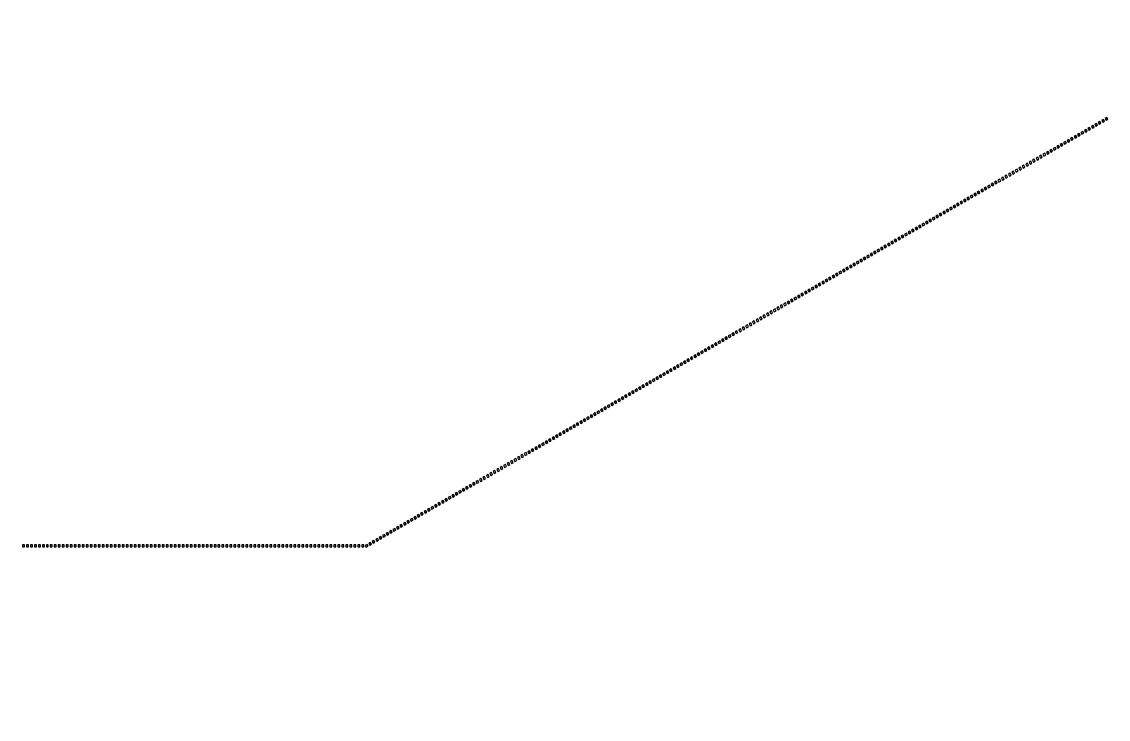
# Model space of a CAD drawing. Header units: inches. Extents: x 734146 to 834146, y 204695 to 304695.
# Drawn here: x 746422 to 748055, y 265460 to 266509 of the extents above; entities that cross this region are included whole.
import ezdxf

# ---------------------------------------------------------------- set-up
doc = ezdxf.new("R2010")
doc.units = ezdxf.units.IN
doc.header["$MEASUREMENT"] = 0

msp = doc.modelspace()

# ---------------------------------------------------------------- linework, layer by layer
for points in [[(748047.5, 266362.2), (748044.9, 266360.7), (748046.4, 266358.1), (748049, 266359.6)], [(748052.7, 266365.2), (748050.1, 266363.7), (748051.6, 266361.1), (748054.2, 266362.6)], [(748021.5, 266347.2), (748018.9, 266345.7), (748020.4, 266343.1), (748023, 266344.6)], [(748026.7, 266350.2), (748024.1, 266348.7), (748025.6, 266346.1), (748028.2, 266347.6)], [(748031.9, 266353.2), (748029.3, 266351.7), (748030.8, 266349.1), (748033.4, 266350.6)], [(748037.1, 266356.2), (748034.5, 266354.7), (748036, 266352.1), (748038.6, 266353.6)], [(748042.3, 266359.2), (748039.7, 266357.7), (748041.2, 266355.1), (748043.8, 266356.6)], [(747990.3, 266329.2), (747987.7, 266327.7), (747989.2, 266325.1), (747991.8, 266326.6)], [(747995.5, 266332.2), (747992.9, 266330.7), (747994.4, 266328.1), (747997, 266329.6)], [(748000.7, 266335.2), (747998.1, 266333.7), (747999.6, 266331.1), (748002.2, 266332.6)], [(748005.9, 266338.2), (748003.3, 266336.7), (748004.8, 266334.1), (748007.4, 266335.6)], [(748011.1, 266341.2), (748008.5, 266339.7), (748010, 266337.1), (748012.6, 266338.6)], [(748016.3, 266344.2), (748013.7, 266342.7), (748015.2, 266340.1), (748017.8, 266341.6)], [(747964.4, 266314.2), (747961.8, 266312.7), (747963.3, 266310.1), (747965.9, 266311.6)], [(747969.5, 266317.2), (747967, 266315.7), (747968.5, 266313.1), (747971, 266314.6)], [(747974.7, 266320.2), (747972.1, 266318.7), (747973.6, 266316.1), (747976.2, 266317.6)], [(747979.9, 266323.2), (747977.3, 266321.7), (747978.8, 266319.1), (747981.4, 266320.6)], [(747985.1, 266326.2), (747982.5, 266324.7), (747984, 266322.1), (747986.6, 266323.6)], [(747933.2, 266296.2), (747930.6, 266294.7), (747932.1, 266292.1), (747934.7, 266293.6)], [(747938.4, 266299.2), (747935.8, 266297.7), (747937.3, 266295.1), (747939.9, 266296.6)], [(747943.6, 266302.2), (747941, 266300.7), (747942.5, 266298.1), (747945.1, 266299.6)], [(747948.8, 266305.2), (747946.2, 266303.7), (747947.7, 266301.1), (747950.3, 266302.6)], [(747954, 266308.2), (747951.4, 266306.7), (747952.9, 266304.1), (747955.5, 266305.6)], [(747959.2, 266311.2), (747956.6, 266309.7), (747958.1, 266307.1), (747960.7, 266308.6)], [(747907.2, 266281.2), (747904.6, 266279.7), (747906.1, 266277.1), (747908.7, 266278.6)], [(747912.4, 266284.2), (747909.8, 266282.7), (747911.3, 266280.1), (747913.9, 266281.6)], [(747917.6, 266287.2), (747915, 266285.7), (747916.5, 266283.1), (747919.1, 266284.6)], [(747922.8, 266290.2), (747920.2, 266288.7), (747921.7, 266286.1), (747924.3, 266287.6)], [(747928, 266293.2), (747925.4, 266291.7), (747926.9, 266289.1), (747929.5, 266290.6)], [(747881.2, 266266.2), (747878.6, 266264.7), (747880.1, 266262.1), (747882.7, 266263.6)], [(747886.4, 266269.2), (747883.8, 266267.7), (747885.3, 266265.1), (747887.9, 266266.6)], [(747891.6, 266272.2), (747889, 266270.7), (747890.5, 266268.1), (747893.1, 266269.6)], [(747896.8, 266275.2), (747894.2, 266273.7), (747895.7, 266271.1), (747898.3, 266272.6)], [(747902, 266278.2), (747899.4, 266276.7), (747900.9, 266274.1), (747903.5, 266275.6)], [(747850, 266248.2), (747847.4, 266246.7), (747848.9, 266244.1), (747851.5, 266245.6)], [(747855.2, 266251.2), (747852.6, 266249.7), (747854.1, 266247.1), (747856.7, 266248.6)], [(747860.4, 266254.2), (747857.8, 266252.7), (747859.3, 266250.1), (747861.9, 266251.6)], [(747865.6, 266257.2), (747863, 266255.7), (747864.5, 266253.1), (747867.1, 266254.6)], [(747870.8, 266260.2), (747868.2, 266258.7), (747869.7, 266256.1), (747872.3, 266257.6)], [(747876, 266263.2), (747873.4, 266261.7), (747874.9, 266259.1), (747877.5, 266260.6)], [(747824.1, 266233.2), (747821.5, 266231.7), (747823, 266229.1), (747825.6, 266230.6)], [(747829.3, 266236.2), (747826.7, 266234.7), (747828.2, 266232.1), (747830.8, 266233.6)], [(747834.4, 266239.2), (747831.9, 266237.7), (747833.4, 266235.1), (747835.9, 266236.6)], [(747839.6, 266242.2), (747837, 266240.7), (747838.5, 266238.1), (747841.1, 266239.6)], [(747844.8, 266245.2), (747842.2, 266243.7), (747843.7, 266241.1), (747846.3, 266242.6)], [(747792.9, 266215.2), (747790.3, 266213.7), (747791.8, 266211.1), (747794.4, 266212.6)], [(747798.1, 266218.2), (747795.5, 266216.7), (747797, 266214.1), (747799.6, 266215.6)], [(747803.3, 266221.2), (747800.7, 266219.7), (747802.2, 266217.1), (747804.8, 266218.6)], [(747808.5, 266224.2), (747805.9, 266222.7), (747807.4, 266220.1), (747810, 266221.6)], [(747813.7, 266227.2), (747811.1, 266225.7), (747812.6, 266223.1), (747815.2, 266224.6)], [(747818.9, 266230.2), (747816.3, 266228.7), (747817.8, 266226.1), (747820.4, 266227.6)], [(747766.9, 266200.2), (747764.3, 266198.7), (747765.8, 266196.1), (747768.4, 266197.6)], [(747772.1, 266203.2), (747769.5, 266201.7), (747771, 266199.1), (747773.6, 266200.6)], [(747777.3, 266206.2), (747774.7, 266204.7), (747776.2, 266202.1), (747778.8, 266203.6)], [(747782.5, 266209.2), (747779.9, 266207.7), (747781.4, 266205.1), (747784, 266206.6)], [(747787.7, 266212.2), (747785.1, 266210.7), (747786.6, 266208.1), (747789.2, 266209.6)], [(747735.7, 266182.2), (747733.1, 266180.7), (747734.6, 266178.1), (747737.2, 266179.6)], [(747740.9, 266185.2), (747738.3, 266183.7), (747739.8, 266181.1), (747742.4, 266182.6)], [(747746.1, 266188.2), (747743.5, 266186.7), (747745, 266184.1), (747747.6, 266185.6)], [(747751.3, 266191.2), (747748.7, 266189.7), (747750.2, 266187.1), (747752.8, 266188.6)], [(747756.5, 266194.2), (747753.9, 266192.7), (747755.4, 266190.1), (747758, 266191.6)], [(747761.7, 266197.2), (747759.1, 266195.7), (747760.6, 266193.1), (747763.2, 266194.6)], [(747709.7, 266167.2), (747707.1, 266165.7), (747708.6, 266163.1), (747711.2, 266164.6)], [(747714.9, 266170.2), (747712.3, 266168.7), (747713.8, 266166.1), (747716.4, 266167.6)], [(747720.1, 266173.2), (747717.5, 266171.7), (747719, 266169.1), (747721.6, 266170.6)], [(747725.3, 266176.2), (747722.7, 266174.7), (747724.2, 266172.1), (747726.8, 266173.6)], [(747730.5, 266179.2), (747727.9, 266177.7), (747729.4, 266175.1), (747732, 266176.6)], [(747678.6, 266149.2), (747676, 266147.7), (747677.5, 266145.1), (747680.1, 266146.6)], [(747683.8, 266152.2), (747681.2, 266150.7), (747682.7, 266148.1), (747685.3, 266149.6)], [(747689, 266155.2), (747686.4, 266153.7), (747687.9, 266151.1), (747690.5, 266152.6)], [(747694.2, 266158.2), (747691.6, 266156.7), (747693.1, 266154.1), (747695.7, 266155.6)], [(747699.3, 266161.2), (747696.8, 266159.7), (747698.3, 266157.1), (747700.8, 266158.6)], [(747704.5, 266164.2), (747701.9, 266162.7), (747703.4, 266160.1), (747706, 266161.6)], [(747652.6, 266134.2), (747650, 266132.7), (747651.5, 266130.1), (747654.1, 266131.6)], [(747657.8, 266137.2), (747655.2, 266135.7), (747656.7, 266133.1), (747659.3, 266134.6)], [(747663, 266140.2), (747660.4, 266138.7), (747661.9, 266136.1), (747664.5, 266137.6)], [(747668.2, 266143.2), (747665.6, 266141.7), (747667.1, 266139.1), (747669.7, 266140.6)], [(747673.4, 266146.2), (747670.8, 266144.7), (747672.3, 266142.1), (747674.9, 266143.6)], [(747626.6, 266119.2), (747624, 266117.7), (747625.5, 266115.1), (747628.1, 266116.6)], [(747631.8, 266122.2), (747629.2, 266120.7), (747630.7, 266118.1), (747633.3, 266119.6)], [(747637, 266125.2), (747634.4, 266123.7), (747635.9, 266121.1), (747638.5, 266122.6)], [(747642.2, 266128.2), (747639.6, 266126.7), (747641.1, 266124.1), (747643.7, 266125.6)], [(747647.4, 266131.2), (747644.8, 266129.7), (747646.3, 266127.1), (747648.9, 266128.6)], [(747595.4, 266101.2), (747592.8, 266099.7), (747594.3, 266097.1), (747596.9, 266098.6)], [(747600.6, 266104.2), (747598, 266102.7), (747599.5, 266100.1), (747602.1, 266101.6)], [(747605.8, 266107.2), (747603.2, 266105.7), (747604.7, 266103.1), (747607.3, 266104.6)], [(747611, 266110.2), (747608.4, 266108.7), (747609.9, 266106.1), (747612.5, 266107.6)], [(747616.2, 266113.2), (747613.6, 266111.7), (747615.1, 266109.1), (747617.7, 266110.6)], [(747621.4, 266116.2), (747618.8, 266114.7), (747620.3, 266112.1), (747622.9, 266113.6)], [(747569.4, 266086.2), (747566.8, 266084.7), (747568.3, 266082.1), (747570.9, 266083.6)], [(747574.6, 266089.2), (747572, 266087.7), (747573.5, 266085.1), (747576.1, 266086.6)], [(747579.8, 266092.2), (747577.2, 266090.7), (747578.7, 266088.1), (747581.3, 266089.6)], [(747585, 266095.2), (747582.4, 266093.7), (747583.9, 266091.1), (747586.5, 266092.6)], [(747590.2, 266098.2), (747587.6, 266096.7), (747589.1, 266094.1), (747591.7, 266095.6)], [(747538.3, 266068.2), (747535.7, 266066.7), (747537.2, 266064.1), (747539.8, 266065.6)], [(747543.5, 266071.2), (747540.9, 266069.7), (747542.4, 266067.1), (747545, 266068.6)], [(747548.7, 266074.2), (747546.1, 266072.7), (747547.6, 266070.1), (747550.2, 266071.6)], [(747553.9, 266077.2), (747551.3, 266075.7), (747552.8, 266073.1), (747555.4, 266074.6)], [(747559.1, 266080.2), (747556.5, 266078.7), (747558, 266076.1), (747560.6, 266077.6)], [(747564.2, 266083.2), (747561.7, 266081.7), (747563.2, 266079.1), (747565.7, 266080.6)], [(747512.3, 266053.2), (747509.7, 266051.7), (747511.2, 266049.1), (747513.8, 266050.6)], [(747517.5, 266056.2), (747514.9, 266054.7), (747516.4, 266052.1), (747519, 266053.6)], [(747522.7, 266059.2), (747520.1, 266057.7), (747521.6, 266055.1), (747524.2, 266056.6)], [(747527.9, 266062.2), (747525.3, 266060.7), (747526.8, 266058.1), (747529.4, 266059.6)], [(747533.1, 266065.2), (747530.5, 266063.7), (747532, 266061.1), (747534.6, 266062.6)], [(747481.1, 266035.2), (747478.5, 266033.7), (747480, 266031.1), (747482.6, 266032.6)], [(747486.3, 266038.2), (747483.7, 266036.7), (747485.2, 266034.1), (747487.8, 266035.6)], [(747491.5, 266041.2), (747488.9, 266039.7), (747490.4, 266037.1), (747493, 266038.6)], [(747496.7, 266044.2), (747494.1, 266042.7), (747495.6, 266040.1), (747498.2, 266041.6)], [(747501.9, 266047.2), (747499.3, 266045.7), (747500.8, 266043.1), (747503.4, 266044.6)], [(747507.1, 266050.2), (747504.5, 266048.7), (747506, 266046.1), (747508.6, 266047.6)], [(747455.1, 266020.2), (747452.5, 266018.7), (747454, 266016.1), (747456.6, 266017.6)], [(747460.3, 266023.2), (747457.7, 266021.7), (747459.2, 266019.1), (747461.8, 266020.6)], [(747465.5, 266026.2), (747462.9, 266024.7), (747464.4, 266022.1), (747467, 266023.6)], [(747470.7, 266029.2), (747468.1, 266027.7), (747469.6, 266025.1), (747472.2, 266026.6)], [(747475.9, 266032.2), (747473.3, 266030.7), (747474.8, 266028.1), (747477.4, 266029.6)], [(747424, 266002.2), (747421.4, 266000.7), (747422.9, 265998.1), (747425.5, 265999.6)], [(747429.1, 266005.2), (747426.6, 266003.7), (747428.1, 266001.1), (747430.6, 266002.6)], [(747434.3, 266008.2), (747431.7, 266006.7), (747433.2, 266004.1), (747435.8, 266005.6)], [(747439.5, 266011.2), (747436.9, 266009.7), (747438.4, 266007.1), (747441, 266008.6)], [(747444.7, 266014.2), (747442.1, 266012.7), (747443.6, 266010.1), (747446.2, 266011.6)], [(747449.9, 266017.2), (747447.3, 266015.7), (747448.8, 266013.1), (747451.4, 266014.6)], [(747398, 265987.2), (747395.4, 265985.7), (747396.9, 265983.1), (747399.5, 265984.6)], [(747403.2, 265990.2), (747400.6, 265988.7), (747402.1, 265986.1), (747404.7, 265987.6)], [(747408.4, 265993.2), (747405.8, 265991.7), (747407.3, 265989.1), (747409.9, 265990.6)], [(747413.6, 265996.2), (747411, 265994.7), (747412.5, 265992.1), (747415.1, 265993.6)], [(747418.8, 265999.2), (747416.2, 265997.7), (747417.7, 265995.1), (747420.3, 265996.6)], [(747372, 265972.2), (747369.4, 265970.7), (747370.9, 265968.1), (747373.5, 265969.6)], [(747377.2, 265975.2), (747374.6, 265973.7), (747376.1, 265971.1), (747378.7, 265972.6)], [(747382.4, 265978.2), (747379.8, 265976.7), (747381.3, 265974.1), (747383.9, 265975.6)], [(747387.6, 265981.2), (747385, 265979.7), (747386.5, 265977.1), (747389.1, 265978.6)], [(747392.8, 265984.2), (747390.2, 265982.7), (747391.7, 265980.1), (747394.3, 265981.6)], [(747340.8, 265954.2), (747338.2, 265952.7), (747339.7, 265950.1), (747342.3, 265951.6)], [(747346, 265957.2), (747343.4, 265955.7), (747344.9, 265953.1), (747347.5, 265954.6)], [(747351.2, 265960.2), (747348.6, 265958.7), (747350.1, 265956.1), (747352.7, 265957.6)], [(747356.4, 265963.2), (747353.8, 265961.7), (747355.3, 265959.1), (747357.9, 265960.6)], [(747361.6, 265966.2), (747359, 265964.7), (747360.5, 265962.1), (747363.1, 265963.6)], [(747366.8, 265969.2), (747364.2, 265967.7), (747365.7, 265965.1), (747368.3, 265966.6)], [(747314.8, 265939.2), (747312.2, 265937.7), (747313.7, 265935.1), (747316.3, 265936.6)], [(747320, 265942.2), (747317.4, 265940.7), (747318.9, 265938.1), (747321.5, 265939.6)], [(747325.2, 265945.2), (747322.6, 265943.7), (747324.1, 265941.1), (747326.7, 265942.6)], [(747330.4, 265948.2), (747327.8, 265946.7), (747329.3, 265944.1), (747331.9, 265945.6)], [(747335.6, 265951.2), (747333, 265949.7), (747334.5, 265947.1), (747337.1, 265948.6)], [(747283.7, 265921.2), (747281.1, 265919.7), (747282.6, 265917.1), (747285.2, 265918.6)], [(747288.9, 265924.2), (747286.3, 265922.7), (747287.8, 265920.1), (747290.4, 265921.6)], [(747294, 265927.2), (747291.5, 265925.7), (747293, 265923.1), (747295.5, 265924.6)], [(747299.2, 265930.2), (747296.6, 265928.7), (747298.1, 265926.1), (747300.7, 265927.6)], [(747304.4, 265933.2), (747301.8, 265931.7), (747303.3, 265929.1), (747305.9, 265930.6)], [(747309.6, 265936.2), (747307, 265934.7), (747308.5, 265932.1), (747311.1, 265933.6)], [(747257.7, 265906.2), (747255.1, 265904.7), (747256.6, 265902.1), (747259.2, 265903.6)], [(747262.9, 265909.2), (747260.3, 265907.7), (747261.8, 265905.1), (747264.4, 265906.6)], [(747268.1, 265912.2), (747265.5, 265910.7), (747267, 265908.1), (747269.6, 265909.6)], [(747273.3, 265915.2), (747270.7, 265913.7), (747272.2, 265911.1), (747274.8, 265912.6)], [(747278.5, 265918.2), (747275.9, 265916.7), (747277.4, 265914.1), (747280, 265915.6)], [(747226.5, 265888.2), (747223.9, 265886.7), (747225.4, 265884.1), (747228, 265885.6)], [(747231.7, 265891.2), (747229.1, 265889.7), (747230.6, 265887.1), (747233.2, 265888.6)], [(747236.9, 265894.2), (747234.3, 265892.7), (747235.8, 265890.1), (747238.4, 265891.6)], [(747242.1, 265897.2), (747239.5, 265895.7), (747241, 265893.1), (747243.6, 265894.6)], [(747247.3, 265900.2), (747244.7, 265898.7), (747246.2, 265896.1), (747248.8, 265897.6)], [(747252.5, 265903.2), (747249.9, 265901.7), (747251.4, 265899.1), (747254, 265900.6)], [(747200.5, 265873.2), (747197.9, 265871.7), (747199.4, 265869.1), (747202, 265870.6)], [(747205.7, 265876.2), (747203.1, 265874.7), (747204.6, 265872.1), (747207.2, 265873.6)], [(747210.9, 265879.2), (747208.3, 265877.7), (747209.8, 265875.1), (747212.4, 265876.6)], [(747216.1, 265882.2), (747213.5, 265880.7), (747215, 265878.1), (747217.6, 265879.6)], [(747221.3, 265885.2), (747218.7, 265883.7), (747220.2, 265881.1), (747222.8, 265882.6)], [(747169.3, 265855.2), (747166.7, 265853.7), (747168.2, 265851.1), (747170.8, 265852.6)], [(747174.5, 265858.2), (747171.9, 265856.7), (747173.4, 265854.1), (747176, 265855.6)], [(747179.7, 265861.2), (747177.1, 265859.7), (747178.6, 265857.1), (747181.2, 265858.6)], [(747184.9, 265864.2), (747182.3, 265862.7), (747183.8, 265860.1), (747186.4, 265861.6)], [(747190.1, 265867.2), (747187.5, 265865.7), (747189, 265863.1), (747191.6, 265864.6)], [(747195.3, 265870.2), (747192.7, 265868.7), (747194.2, 265866.1), (747196.8, 265867.6)], [(747143.4, 265840.2), (747140.8, 265838.7), (747142.3, 265836.1), (747144.9, 265837.6)], [(747148.6, 265843.2), (747146, 265841.7), (747147.5, 265839.1), (747150.1, 265840.6)], [(747153.8, 265846.2), (747151.2, 265844.7), (747152.7, 265842.1), (747155.3, 265843.6)], [(747158.9, 265849.2), (747156.4, 265847.7), (747157.9, 265845.1), (747160.4, 265846.6)], [(747164.1, 265852.2), (747161.5, 265850.7), (747163, 265848.1), (747165.6, 265849.6)], [(747117.4, 265825.2), (747114.8, 265823.7), (747116.3, 265821.1), (747118.9, 265822.6)], [(747122.6, 265828.2), (747120, 265826.7), (747121.5, 265824.1), (747124.1, 265825.6)], [(747127.8, 265831.2), (747125.2, 265829.7), (747126.7, 265827.1), (747129.3, 265828.6)], [(747133, 265834.2), (747130.4, 265832.7), (747131.9, 265830.1), (747134.5, 265831.6)], [(747138.2, 265837.2), (747135.6, 265835.7), (747137.1, 265833.1), (747139.7, 265834.6)], [(747086.2, 265807.2), (747083.6, 265805.7), (747085.1, 265803.1), (747087.7, 265804.6)], [(747091.4, 265810.2), (747088.8, 265808.7), (747090.3, 265806.1), (747092.9, 265807.6)], [(747096.6, 265813.2), (747094, 265811.7), (747095.5, 265809.1), (747098.1, 265810.6)], [(747101.8, 265816.2), (747099.2, 265814.7), (747100.7, 265812.1), (747103.3, 265813.6)], [(747107, 265819.2), (747104.4, 265817.7), (747105.9, 265815.1), (747108.5, 265816.6)], [(747112.2, 265822.2), (747109.6, 265820.7), (747111.1, 265818.1), (747113.7, 265819.6)], [(747060.2, 265792.2), (747057.6, 265790.7), (747059.1, 265788.1), (747061.7, 265789.6)], [(747065.4, 265795.2), (747062.8, 265793.7), (747064.3, 265791.1), (747066.9, 265792.6)], [(747070.6, 265798.2), (747068, 265796.7), (747069.5, 265794.1), (747072.1, 265795.6)], [(747075.8, 265801.2), (747073.2, 265799.7), (747074.7, 265797.1), (747077.3, 265798.6)], [(747081, 265804.2), (747078.4, 265802.7), (747079.9, 265800.1), (747082.5, 265801.6)], [(747029, 265774.2), (747026.4, 265772.7), (747027.9, 265770.1), (747030.5, 265771.6)], [(747034.2, 265777.2), (747031.6, 265775.7), (747033.1, 265773.1), (747035.7, 265774.6)], [(747039.4, 265780.2), (747036.8, 265778.7), (747038.3, 265776.1), (747040.9, 265777.6)], [(747044.6, 265783.2), (747042, 265781.7), (747043.5, 265779.1), (747046.1, 265780.6)], [(747049.8, 265786.2), (747047.2, 265784.7), (747048.7, 265782.1), (747051.3, 265783.6)], [(747055, 265789.2), (747052.4, 265787.7), (747053.9, 265785.1), (747056.5, 265786.6)], [(747003.1, 265759.2), (747000.5, 265757.7), (747002, 265755.1), (747004.6, 265756.6)], [(747008.3, 265762.2), (747005.7, 265760.7), (747007.2, 265758.1), (747009.8, 265759.6)], [(747013.5, 265765.2), (747010.9, 265763.7), (747012.4, 265761.1), (747015, 265762.6)], [(747018.7, 265768.2), (747016.1, 265766.7), (747017.6, 265764.1), (747020.2, 265765.6)], [(747023.8, 265771.2), (747021.3, 265769.7), (747022.8, 265767.1), (747025.3, 265768.6)], [(746971.9, 265741.2), (746969.3, 265739.7), (746970.8, 265737.1), (746973.4, 265738.6)], [(746977.1, 265744.2), (746974.5, 265742.7), (746976, 265740.1), (746978.6, 265741.6)], [(746982.3, 265747.2), (746979.7, 265745.7), (746981.2, 265743.1), (746983.8, 265744.6)], [(746987.5, 265750.2), (746984.9, 265748.7), (746986.4, 265746.1), (746989, 265747.6)], [(746992.7, 265753.2), (746990.1, 265751.7), (746991.6, 265749.1), (746994.2, 265750.6)], [(746997.9, 265756.2), (746995.3, 265754.7), (746996.8, 265752.1), (746999.4, 265753.6)], [(746945.9, 265726.2), (746943.3, 265724.7), (746944.8, 265722.1), (746947.4, 265723.6)], [(746951.1, 265729.2), (746948.5, 265727.7), (746950, 265725.1), (746952.6, 265726.6)], [(746956.3, 265732.2), (746953.7, 265730.7), (746955.2, 265728.1), (746957.8, 265729.6)], [(746961.5, 265735.2), (746958.9, 265733.7), (746960.4, 265731.1), (746963, 265732.6)], [(746966.7, 265738.2), (746964.1, 265736.7), (746965.6, 265734.1), (746968.2, 265735.6)], [(746422.7, 265719.6), (746425.7, 265719.6), (746425.7, 265722.6), (746422.7, 265722.6)], [(746428.7, 265719.6), (746431.7, 265719.6), (746431.7, 265722.6), (746428.7, 265722.6)], [(746434.7, 265719.6), (746437.7, 265719.6), (746437.7, 265722.6), (746434.7, 265722.6)], [(746440.7, 265719.6), (746443.7, 265719.6), (746443.7, 265722.6), (746440.7, 265722.6)], [(746446.7, 265719.6), (746449.7, 265719.6), (746449.7, 265722.6), (746446.7, 265722.6)], [(746452.7, 265719.6), (746455.7, 265719.6), (746455.7, 265722.6), (746452.7, 265722.6)], [(746458.7, 265719.6), (746461.7, 265719.6), (746461.7, 265722.6), (746458.7, 265722.6)], [(746464.7, 265719.6), (746467.7, 265719.6), (746467.7, 265722.6), (746464.7, 265722.6)], [(746470.7, 265719.6), (746473.7, 265719.6), (746473.7, 265722.6), (746470.7, 265722.6)], [(746476.7, 265719.6), (746479.7, 265719.6), (746479.7, 265722.6), (746476.7, 265722.6)], [(746482.7, 265719.6), (746485.7, 265719.6), (746485.7, 265722.6), (746482.7, 265722.6)], [(746488.7, 265719.6), (746491.7, 265719.6), (746491.7, 265722.6), (746488.7, 265722.6)], [(746494.7, 265719.6), (746497.7, 265719.6), (746497.7, 265722.6), (746494.7, 265722.6)], [(746500.7, 265719.6), (746503.7, 265719.6), (746503.7, 265722.6), (746500.7, 265722.6)], [(746506.7, 265719.6), (746509.7, 265719.6), (746509.7, 265722.6), (746506.7, 265722.6)], [(746512.7, 265719.6), (746515.7, 265719.6), (746515.7, 265722.6), (746512.7, 265722.6)], [(746518.7, 265719.6), (746521.7, 265719.6), (746521.7, 265722.6), (746518.7, 265722.6)], [(746524.7, 265719.6), (746527.7, 265719.6), (746527.7, 265722.6), (746524.7, 265722.6)], [(746530.7, 265719.6), (746533.7, 265719.6), (746533.7, 265722.6), (746530.7, 265722.6)], [(746536.7, 265719.6), (746539.7, 265719.6), (746539.7, 265722.6), (746536.7, 265722.6)], [(746542.7, 265719.6), (746545.7, 265719.6), (746545.7, 265722.6), (746542.7, 265722.6)], [(746548.7, 265719.6), (746551.7, 265719.6), (746551.7, 265722.6), (746548.7, 265722.6)], [(746554.7, 265719.6), (746557.7, 265719.6), (746557.7, 265722.6), (746554.7, 265722.6)], [(746560.7, 265719.6), (746563.7, 265719.6), (746563.7, 265722.6), (746560.7, 265722.6)], [(746566.7, 265719.6), (746569.7, 265719.6), (746569.7, 265722.6), (746566.7, 265722.6)], [(746572.7, 265719.6), (746575.7, 265719.6), (746575.7, 265722.6), (746572.7, 265722.6)], [(746578.7, 265719.6), (746581.7, 265719.6), (746581.7, 265722.6), (746578.7, 265722.6)], [(746584.7, 265719.6), (746587.7, 265719.6), (746587.7, 265722.6), (746584.7, 265722.6)], [(746590.7, 265719.6), (746593.7, 265719.6), (746593.7, 265722.6), (746590.7, 265722.6)], [(746596.7, 265719.6), (746599.7, 265719.6), (746599.7, 265722.6), (746596.7, 265722.6)], [(746602.7, 265719.6), (746605.7, 265719.6), (746605.7, 265722.6), (746602.7, 265722.6)], [(746608.7, 265719.6), (746611.7, 265719.6), (746611.7, 265722.6), (746608.7, 265722.6)], [(746614.7, 265719.6), (746617.7, 265719.6), (746617.7, 265722.6), (746614.7, 265722.6)], [(746620.7, 265719.6), (746623.7, 265719.6), (746623.7, 265722.6), (746620.7, 265722.6)], [(746626.7, 265719.6), (746629.7, 265719.6), (746629.7, 265722.6), (746626.7, 265722.6)], [(746632.7, 265719.6), (746635.7, 265719.6), (746635.7, 265722.6), (746632.7, 265722.6)], [(746638.7, 265719.6), (746641.7, 265719.6), (746641.7, 265722.6), (746638.7, 265722.6)], [(746644.7, 265719.6), (746647.7, 265719.6), (746647.7, 265722.6), (746644.7, 265722.6)], [(746650.7, 265719.6), (746653.7, 265719.6), (746653.7, 265722.6), (746650.7, 265722.6)], [(746656.7, 265719.6), (746659.7, 265719.6), (746659.7, 265722.6), (746656.7, 265722.6)], [(746662.7, 265719.6), (746665.7, 265719.6), (746665.7, 265722.6), (746662.7, 265722.6)], [(746668.7, 265719.6), (746671.7, 265719.6), (746671.7, 265722.6), (746668.7, 265722.6)], [(746674.7, 265719.6), (746677.7, 265719.6), (746677.7, 265722.6), (746674.7, 265722.6)], [(746680.7, 265719.6), (746683.7, 265719.6), (746683.7, 265722.6), (746680.7, 265722.6)], [(746686.7, 265719.6), (746689.7, 265719.6), (746689.7, 265722.6), (746686.7, 265722.6)], [(746692.7, 265719.6), (746695.7, 265719.6), (746695.7, 265722.6), (746692.7, 265722.6)], [(746698.7, 265719.6), (746701.7, 265719.6), (746701.7, 265722.6), (746698.7, 265722.6)], [(746704.7, 265719.6), (746707.7, 265719.6), (746707.7, 265722.6), (746704.7, 265722.6)], [(746710.7, 265719.6), (746713.7, 265719.6), (746713.7, 265722.6), (746710.7, 265722.6)], [(746716.7, 265719.6), (746719.7, 265719.6), (746719.7, 265722.6), (746716.7, 265722.6)], [(746722.7, 265719.6), (746725.7, 265719.6), (746725.7, 265722.6), (746722.7, 265722.6)], [(746728.7, 265719.6), (746731.7, 265719.6), (746731.7, 265722.6), (746728.7, 265722.6)], [(746734.7, 265719.6), (746737.7, 265719.6), (746737.7, 265722.6), (746734.7, 265722.6)], [(746740.7, 265719.6), (746743.7, 265719.6), (746743.7, 265722.6), (746740.7, 265722.6)], [(746746.7, 265719.6), (746749.7, 265719.6), (746749.7, 265722.6), (746746.7, 265722.6)], [(746752.7, 265719.6), (746755.7, 265719.6), (746755.7, 265722.6), (746752.7, 265722.6)], [(746758.7, 265719.6), (746761.7, 265719.6), (746761.7, 265722.6), (746758.7, 265722.6)], [(746764.7, 265719.6), (746767.7, 265719.6), (746767.7, 265722.6), (746764.7, 265722.6)], [(746770.7, 265719.6), (746773.7, 265719.6), (746773.7, 265722.6), (746770.7, 265722.6)], [(746776.7, 265719.6), (746779.7, 265719.6), (746779.7, 265722.6), (746776.7, 265722.6)], [(746782.7, 265719.6), (746785.7, 265719.6), (746785.7, 265722.6), (746782.7, 265722.6)], [(746788.7, 265719.6), (746791.7, 265719.6), (746791.7, 265722.6), (746788.7, 265722.6)], [(746794.7, 265719.6), (746797.7, 265719.6), (746797.7, 265722.6), (746794.7, 265722.6)], [(746800.7, 265719.6), (746803.7, 265719.6), (746803.7, 265722.6), (746800.7, 265722.6)], [(746806.7, 265719.6), (746809.7, 265719.6), (746809.7, 265722.6), (746806.7, 265722.6)], [(746812.7, 265719.6), (746815.7, 265719.6), (746815.7, 265722.6), (746812.7, 265722.6)], [(746818.7, 265719.6), (746821.7, 265719.6), (746821.7, 265722.6), (746818.7, 265722.6)], [(746824.7, 265719.6), (746827.7, 265719.6), (746827.7, 265722.6), (746824.7, 265722.6)], [(746830.7, 265719.6), (746833.7, 265719.6), (746833.7, 265722.6), (746830.7, 265722.6)], [(746836.7, 265719.6), (746839.7, 265719.6), (746839.7, 265722.6), (746836.7, 265722.6)], [(746842.7, 265719.6), (746845.7, 265719.6), (746845.7, 265722.6), (746842.7, 265722.6)], [(746848.7, 265719.6), (746851.7, 265719.6), (746851.7, 265722.6), (746848.7, 265722.6)], [(746854.7, 265719.6), (746857.7, 265719.6), (746857.7, 265722.6), (746854.7, 265722.6)], [(746860.7, 265719.6), (746863.7, 265719.6), (746863.7, 265722.6), (746860.7, 265722.6)], [(746866.7, 265719.6), (746869.7, 265719.6), (746869.7, 265722.6), (746866.7, 265722.6)], [(746872.7, 265719.6), (746875.7, 265719.6), (746875.7, 265722.6), (746872.7, 265722.6)], [(746878.7, 265719.6), (746881.7, 265719.6), (746881.7, 265722.6), (746878.7, 265722.6)], [(746884.7, 265719.6), (746887.7, 265719.6), (746887.7, 265722.6), (746884.7, 265722.6)], [(746890.7, 265719.6), (746893.7, 265719.6), (746893.7, 265722.6), (746890.7, 265722.6)], [(746896.7, 265719.6), (746899.7, 265719.6), (746899.7, 265722.6), (746896.7, 265722.6)], [(746902.7, 265719.6), (746905.7, 265719.6), (746905.7, 265722.6), (746902.7, 265722.6)], [(746908.7, 265719.6), (746911.7, 265719.6), (746911.7, 265722.6), (746908.7, 265722.6)], [(746914.7, 265719.6), (746917.7, 265719.6), (746917.7, 265722.6), (746914.7, 265722.6)], [(746920.7, 265719.6), (746923.7, 265719.6), (746923.7, 265722.6), (746920.7, 265722.6)], [(746926.7, 265719.6), (746929.7, 265719.6), (746929.7, 265722.6), (746926.7, 265722.6)], [(746932.7, 265719.6), (746935.7, 265719.6), (746935.7, 265722.6), (746932.7, 265722.6)], [(746940.7, 265723.2), (746938.1, 265721.7), (746939.6, 265719.1), (746942.2, 265720.6)]]:
    msp.add_lwpolyline(points, close=True)
msp.add_circle((784146.5, 254695.1), 50000)

doc.saveas('drawing.dxf')
